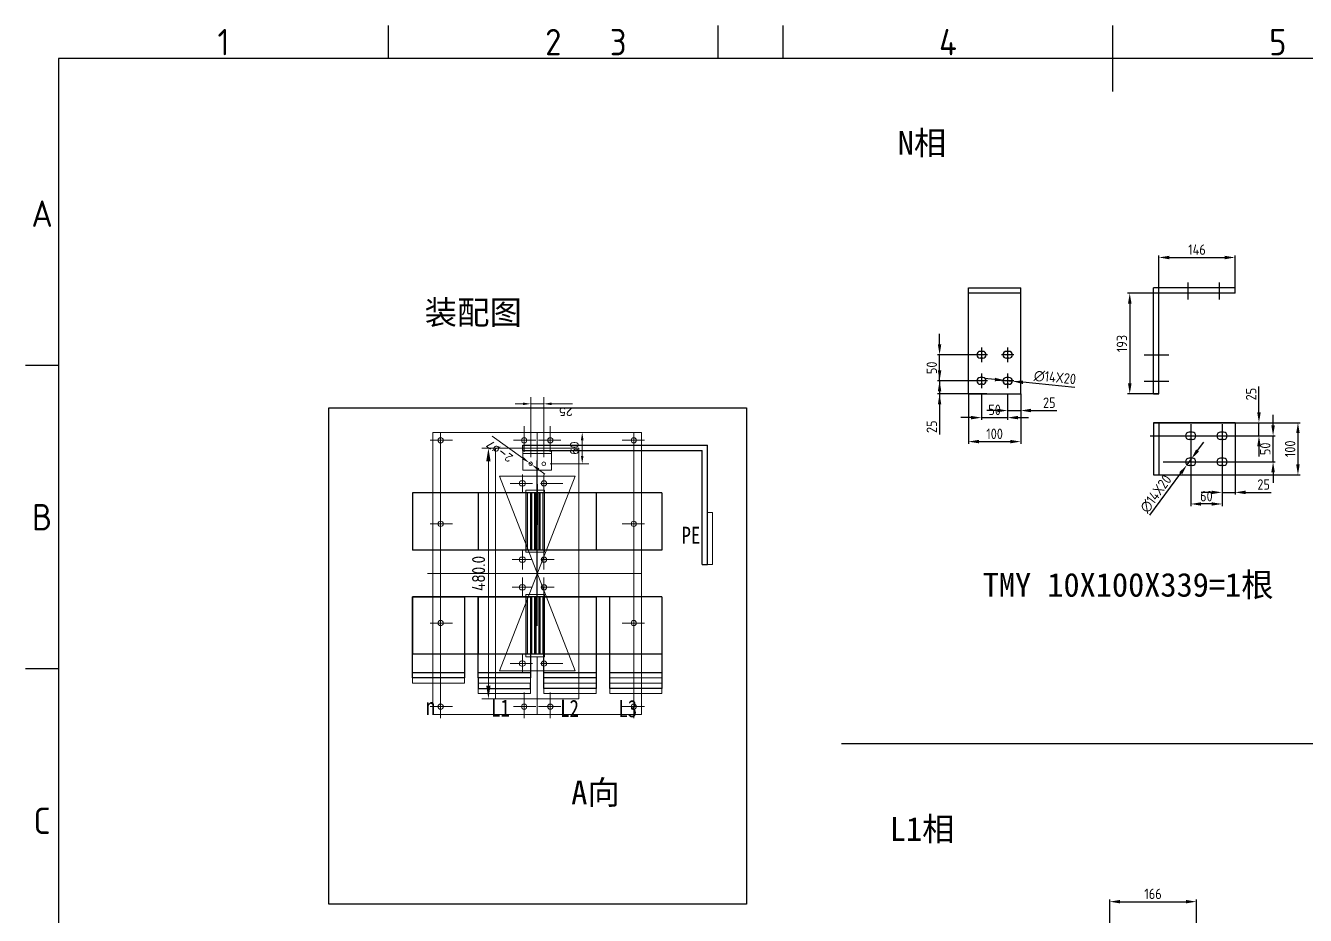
# Model space of a CAD drawing. Extents: x 619634 to 631942, y -3666 to 10046.
# Drawn here: x 619958 to 622410, y 2897 to 4601 of the extents above; entities that cross this region are included whole.
import ezdxf
from ezdxf.enums import TextEntityAlignment as Align

# ---------------------------------------------------------------- set-up
doc = ezdxf.new("R2010")
doc.units = 0
doc.header["$LTSCALE"] = 1000
doc.header["$MEASUREMENT"] = 0
doc.header["$PDMODE"] = 35
doc.linetypes.add('ACAD_ISO02W100', pattern=[15, 12, -3])
doc.linetypes.add('CENTER', pattern=[2, 1.25, -0.25, 0.25, -0.25])
doc.layers.get('0').update_dxf_attribs({"linetype": 'CONTINUOUS'})
doc.layers.get('Defpoints').update_dxf_attribs({"linetype": 'CONTINUOUS'})
for name, color, linetype in [('1', 7, 'CONTINUOUS'), ('1-文字1', 7, 'CONTINUOUS'), ('FRAME050', 6, 'CONTINUOUS'), ('FRAME070', 5, 'CONTINUOUS'), ('FRAME200', 8, 'CONTINUOUS'), ('标注', 3, 'CONTINUOUS'), ('电气', 4, 'CONTINUOUS')]:
    doc.layers.add(name, color=color, linetype=linetype)
doc.layers.add('4', color=9, linetype='CONTINUOUS', lineweight=0)
doc.styles.add('_TCH_WINDOW', font='宋体.shx', dxfattribs={"width": 0.8, "height": 3.5, "bigfont": 'hztxt01.shx'})
doc.styles.add('ISOCP', font='isocp.shx')
doc.styles.add('ROMANS', font='ROMANS')
doc.styles.get("Standard").update_dxf_attribs({"font": 'GBENOR', "bigfont": 'GBCBIG'})
doc.styles.add('STYLE2', font='', dxfattribs={"height": 7})
doc.styles.get('STYLE2').set_extended_font_data('SimSun')
doc.dimstyles.new('ISO-25', dxfattribs={"dimtxt": 2.5, "dimasz": 2.5, "dimexe": 1.25, "dimexo": 0.625, "dimtad": 1, "dimtxsty": 'Standard', "dimcen": 2.5, "dimadec": 0, "dimazin": 0, "dimtfac": 1, "dimtmove": 0, "dimatfit": 3, "dimfxl": 1, "dimarcsym": 0})
doc.dimstyles.get("Standard").update_dxf_attribs({"dimscale": 100, "dimtxt": 3.5, "dimasz": 3.5, "dimexe": 0, "dimexo": 0, "dimgap": 0.2, "dimtad": 1, "dimdec": 0, "dimzin": 0, "dimdsep": 46, "dimtxsty": 'Standard', "dimcen": 0.09, "dimclrd": 3, "dimclre": 3, "dimclrt": 3, "dimadec": 0, "dimazin": 0, "dimtfac": 1, "dimtdec": 0, "dimtmove": 2, "dimatfit": 3, "dimfxl": 1, "dimtolj": 1, "dimtzin": 0, "dimarcsym": 0})
doc.dimstyles.new('STANDARD$0', dxfattribs={"dimtxt": 5, "dimasz": 5, "dimexe": 2.5, "dimexo": 0, "dimgap": 1.25, "dimtad": 1, "dimdec": 0, "dimzin": 0, "dimdsep": 46, "dimtxsty": 'Standard', "dimcen": 0, "dimadec": 0, "dimazin": 0, "dimtfac": 0.514286, "dimtdec": 0, "dimtix": 1, "dimtmove": 0, "dimatfit": 3, "dimfxl": 1, "dimtolj": 1, "dimtzin": 0, "dimarcsym": 0})

# ---------------------------------------------------------------- blocks, each defined once
blk = doc.blocks.new('SD1')
at = {"color": 0}
for p, q in [((863944.9, -140344.5), (863834.9, -140344.5)), ((863834.9, -140822.5), (863834.9, -140344.5)), ((863944.9, -140822.5), (863944.9, -140344.5)), ((864143.9, -140344.5), (864033.9, -140344.5)), ((864033.9, -140822.5), (864033.9, -140344.5)), ((864143.9, -140822.5), (864143.9, -140344.5)), ((863944.9, -140470.5), (863834.9, -140470.5)), ((864143.9, -140470.5), (864033.9, -140470.5)), ((863944.9, -140564.5), (863834.9, -140564.5)), ((863944.9, -140570.5), (863834.9, -140570.5)), ((863944.9, -140572.5), (863834.9, -140572.5)), ((863944.9, -140578.5), (863834.9, -140578.5)), ((864143.9, -140564.5), (864033.9, -140564.5)), ((864143.9, -140570.5), (864033.9, -140570.5)), ((864143.9, -140572.5), (864033.9, -140572.5)), ((864143.9, -140578.5), (864033.9, -140578.5)), ((863944.9, -140580.5), (863834.9, -140580.5)), ((863944.9, -140586.5), (863834.9, -140586.5)), ((863944.9, -140588.5), (863834.9, -140588.5)), ((863944.9, -140594.5), (863834.9, -140594.5)), ((864143.9, -140580.5), (864033.9, -140580.5)), ((864143.9, -140586.5), (864033.9, -140586.5)), ((864143.9, -140588.5), (864033.9, -140588.5)), ((864143.9, -140594.5), (864033.9, -140594.5)), ((863944.9, -140696.5), (863834.9, -140696.5)), ((864143.9, -140696.5), (864033.9, -140696.5)), ((863944.9, -140822.5), (863834.9, -140822.5)), ((864143.9, -140822.5), (864033.9, -140822.5))]:
    blk.add_line(p, q, dxfattribs=at)
at = {"color": 31}
for p, q in [((863944.9, -140568.5), (863944.9, -140470.5)), ((864143.9, -140568.5), (864143.9, -140470.5)), ((863944.9, -140696.5), (863944.9, -140598.5)), ((864143.9, -140696.5), (864143.9, -140598.5)), ((863944.9, -140822.5), (863944.9, -140728.5)), ((864143.9, -140822.5), (864143.9, -140728.5))]:
    blk.add_line(p, q, dxfattribs=at)
at = {"layer": '4', "color": 4}
for p, q in [((863989.4, -140611.4), (863989.4, -140555.5)), ((864033.9, -140583.5), (863944.9, -140583.5))]:
    blk.add_line(p, q, dxfattribs=at)
blk = doc.blocks.new('*D1295')
at = {"color": 0, "lineweight": -2}
for p, q in [((122589.1, -53660.5), (122589.1, -53645.5)), ((122486.8, -53675.5), (122601.6, -53675.5)), ((122589.1, -53675.5), (122589.1, -53700.5)), ((122486.8, -53700.5), (122601.6, -53700.5)), ((122589.1, -53715.5), (122589.1, -53755.7))]:
    blk.add_line(p, q, dxfattribs=at)
at = {"color": 0}
for points in [[(122586.6, -53660.5), (122591.6, -53660.5), (122589.1, -53675.5)], [(122586.6, -53715.5), (122591.6, -53715.5), (122589.1, -53700.5)]]:
    blk.add_solid(points, dxfattribs=at)
at = {"layer": 'Defpoints', "color": 0}
for p in [(122474.3, -53675.5), (122474.3, -53700.5), (122589.1, -53700.5)]:
    blk.add_point(p, dxfattribs=at)
at = {"color": 0, "insert": (122574.1, -53743.1), "char_height": 15, "attachment_point": 5, "rotation": 90, "style": 'ROMANS'}
blk.add_mtext('\\A1;25', dxfattribs=at)
blk = doc.blocks.new('*D1296')
at = {"color": 0, "lineweight": -2}
for p, q in [((122474.3, -53713), (122474.3, -53786.7)), ((122534.3, -53713), (122534.3, -53786.7)), ((122489.3, -53774.2), (122519.3, -53774.2))]:
    blk.add_line(p, q, dxfattribs=at)
at = {"color": 0}
for points in [[(122489.3, -53771.7), (122489.3, -53776.7), (122474.3, -53774.2)], [(122519.3, -53771.7), (122519.3, -53776.7), (122534.3, -53774.2)]]:
    blk.add_solid(points, dxfattribs=at)
at = {"layer": 'Defpoints', "color": 0}
for p in [(122474.3, -53700.5), (122534.3, -53700.5), (122534.3, -53774.2)]:
    blk.add_point(p, dxfattribs=at)
at = {"color": 0, "insert": (122504.3, -53759.2), "char_height": 15, "attachment_point": 5, "style": 'ROMANS'}
blk.add_mtext('\\A1;60', dxfattribs=at)
blk = doc.blocks.new('*D1297')
at = {"color": 0, "lineweight": -2}
for p, q in [((122527.4, -53601.8), (122485.1, -53660.5)), ((122463.5, -53690.5), (122454.7, -53702.7)), ((122472.2, -53678.3), (122476.3, -53672.6))]:
    blk.add_line(p, q, dxfattribs=at)
at = {"color": 0}
for points in [[(122483.1, -53659), (122487.1, -53661.9), (122476.3, -53672.6)], [(122461.4, -53689), (122465.5, -53692), (122472.2, -53678.3)]]:
    blk.add_solid(points, dxfattribs=at)
at = {"layer": 'Defpoints', "color": 0}
for p in [(122472.2, -53678.3), (122476.3, -53672.6)]:
    blk.add_point(p, dxfattribs=at)
at = {"color": 0, "insert": (122498.5, -53616.3), "char_height": 15, "attachment_point": 5, "rotation": 54.1843, "style": 'ROMANS'}
blk.add_mtext('\\A1;2-∅7', dxfattribs=at)
blk = doc.blocks.new('*D1298')
at = {"color": 0, "lineweight": -2}
for p, q in [((122024.3, -53608), (122024.3, -53582)), ((122504.3, -53608), (122504.3, -53582)), ((122479.3, -53594.5), (122049.3, -53594.5))]:
    blk.add_line(p, q, dxfattribs=at)
at = {"color": 0}
for points in [[(122049.3, -53590.3), (122049.3, -53598.6), (122024.3, -53594.5)], [(122479.3, -53590.3), (122479.3, -53598.6), (122504.3, -53594.5)]]:
    blk.add_solid(points, dxfattribs=at)
at = {"layer": 'Defpoints', "color": 0}
for p in [(122024.3, -53594.5), (122024.3, -53608), (122504.3, -53608)]:
    blk.add_point(p, dxfattribs=at)
at = {"color": 0, "insert": (122264.3, -53575.7), "char_height": 25, "attachment_point": 5}
blk.add_mtext('\\A1;480.0', dxfattribs=at)
blk = doc.blocks.new('*D1497')
at = {"layer": 'Defpoints', "color": 0}
for p in [(621709.3, 3920.9), (621789.7, 3920.9), (621799.8, 3895.9)]:
    blk.add_point(p, dxfattribs=at)
at = {"layer": '标注', "color": 0, "lineweight": -2}
for p, q in [((621709.3, 3940.9), (621709.3, 3960.9)), ((621789.7, 3920.9), (621705.3, 3920.9)), ((621709.3, 3920.9), (621709.3, 3895.9)), ((621799.8, 3895.9), (621705.3, 3895.9)), ((621709.3, 3875.9), (621709.3, 3818.3))]:
    blk.add_line(p, q, dxfattribs=at)
at = {"layer": '标注', "color": 0}
for points in [[(621706, 3940.9), (621712.6, 3940.9), (621709.3, 3920.9)], [(621706, 3875.9), (621712.6, 3875.9), (621709.3, 3895.9)]]:
    blk.add_solid(points, dxfattribs=at)
at = {"layer": '标注', "color": 0, "insert": (621694.3, 3833.1), "char_height": 20, "attachment_point": 5, "rotation": 90}
blk.add_mtext('25', dxfattribs=at)
blk = doc.blocks.new('*D1440')
at = {"layer": 'Defpoints', "color": 0}
for p in [(621709.3, 3970.9), (621783.2, 3970.9), (621783.2, 3920.9)]:
    blk.add_point(p, dxfattribs=at)
at = {"layer": '标注', "color": 0, "lineweight": -2}
for p, q in [((621709.3, 3990.9), (621709.3, 4010.9)), ((621783.2, 3970.9), (621705.3, 3970.9)), ((621709.3, 3920.9), (621709.3, 3970.9)), ((621783.2, 3920.9), (621705.3, 3920.9)), ((621709.3, 3900.9), (621709.3, 3880.9))]:
    blk.add_line(p, q, dxfattribs=at)
at = {"layer": '标注', "color": 0}
for points in [[(621706, 3990.9), (621712.6, 3990.9), (621709.3, 3970.9)], [(621706, 3900.9), (621712.6, 3900.9), (621709.3, 3920.9)]]:
    blk.add_solid(points, dxfattribs=at)
at = {"layer": '标注', "color": 0, "insert": (621694.3, 3945.9), "char_height": 20, "attachment_point": 5, "rotation": 90}
blk.add_mtext('50', dxfattribs=at)
blk = doc.blocks.new('*D1498')
at = {"layer": 'Defpoints', "color": 0}
for p in [(622139.9, 4088.9), (622073.6, 3895.9), (622129.4, 3895.9)]:
    blk.add_point(p, dxfattribs=at)
at = {"layer": '标注', "color": 0, "lineweight": -2}
for p, q in [((622139.9, 4088.9), (622069.6, 4088.9)), ((622073.6, 4068.9), (622073.6, 3915.9)), ((622129.4, 3895.9), (622069.6, 3895.9))]:
    blk.add_line(p, q, dxfattribs=at)
at = {"layer": '标注', "color": 0}
for points in [[(622070.3, 4068.9), (622077, 4068.9), (622073.6, 4088.9)], [(622070.3, 3915.9), (622077, 3915.9), (622073.6, 3895.9)]]:
    blk.add_solid(points, dxfattribs=at)
at = {"layer": '标注', "color": 0, "insert": (622058.6, 3992.4), "char_height": 20, "attachment_point": 5, "rotation": 90}
blk.add_mtext('193', dxfattribs=at)
blk = doc.blocks.new('*D1499')
at = {"layer": 'Defpoints', "color": 0}
for p in [(622275.4, 4157.2), (622129.4, 4088.9), (622275.4, 4088.9)]:
    blk.add_point(p, dxfattribs=at)
at = {"layer": '标注', "color": 0, "lineweight": -2}
for p, q in [((622129.4, 4088.9), (622129.4, 4161.2)), ((622149.4, 4157.2), (622255.4, 4157.2)), ((622275.4, 4088.9), (622275.4, 4161.2))]:
    blk.add_line(p, q, dxfattribs=at)
at = {"layer": '标注', "color": 0}
for points in [[(622149.4, 4160.5), (622149.4, 4153.8), (622129.4, 4157.2)], [(622255.4, 4160.5), (622255.4, 4153.8), (622275.4, 4157.2)]]:
    blk.add_solid(points, dxfattribs=at)
at = {"layer": '标注', "color": 0, "insert": (622202.4, 4172.2), "char_height": 20, "attachment_point": 5}
blk.add_mtext('146', dxfattribs=at)
blk = doc.blocks.new('*D1500')
at = {"layer": 'Defpoints', "color": 0}
for p in [(622250.4, 3740.8), (622275.4, 3740.8), (622250.4, 3707.4)]:
    blk.add_point(p, dxfattribs=at)
at = {"layer": '标注', "color": 0, "lineweight": -2}
for p, q in [((622250.4, 3740.8), (622250.4, 3703.4)), ((622275.4, 3740.8), (622275.4, 3703.4)), ((622230.4, 3707.4), (622210.4, 3707.4)), ((622250.4, 3707.4), (622275.4, 3707.4)), ((622295.4, 3707.4), (622344.8, 3707.4))]:
    blk.add_line(p, q, dxfattribs=at)
at = {"layer": '标注', "color": 0}
for points in [[(622230.4, 3710.7), (622230.4, 3704), (622250.4, 3707.4)], [(622295.4, 3710.7), (622295.4, 3704), (622275.4, 3707.4)]]:
    blk.add_solid(points, dxfattribs=at)
at = {"layer": '标注', "color": 0, "insert": (622330.1, 3722.4), "char_height": 20, "attachment_point": 5}
blk.add_mtext('25', dxfattribs=at)
blk = doc.blocks.new('*D1501')
at = {"layer": 'Defpoints', "color": 0}
for p in [(622190.4, 3747.4), (622250.4, 3747.4), (622190.4, 3685.2)]:
    blk.add_point(p, dxfattribs=at)
at = {"layer": '标注', "color": 0, "lineweight": -2}
for p, q in [((622190.4, 3747.4), (622190.4, 3681.2)), ((622250.4, 3747.4), (622250.4, 3681.2)), ((622230.4, 3685.2), (622210.4, 3685.2))]:
    blk.add_line(p, q, dxfattribs=at)
at = {"layer": '标注', "color": 0}
for points in [[(622210.4, 3688.5), (622210.4, 3681.9), (622190.4, 3685.2)], [(622230.4, 3688.5), (622230.4, 3681.9), (622250.4, 3685.2)]]:
    blk.add_solid(points, dxfattribs=at)
at = {"layer": '标注', "color": 0, "insert": (622220.4, 3700.2), "char_height": 20, "attachment_point": 5}
blk.add_mtext('60', dxfattribs=at)
blk = doc.blocks.new('*D1441')
at = {"layer": 'Defpoints', "color": 0}
for p in [(622183.2, 3760.2), (622191.5, 3771.4)]:
    blk.add_point(p, dxfattribs=at)
at = {"layer": '标注', "color": 0, "lineweight": -2}
for p, q in [((622203.4, 3787.5), (622215.3, 3803.6)), ((622191.5, 3771.4), (622183.2, 3760.2)), ((622112.1, 3663.5), (622171.4, 3744.1))]:
    blk.add_line(p, q, dxfattribs=at)
at = {"layer": '标注', "color": 0}
for points in [[(622200.7, 3789.5), (622206.1, 3785.6), (622191.5, 3771.4)], [(622168.7, 3746), (622174.1, 3742.1), (622183.2, 3760.2)]]:
    blk.add_solid(points, dxfattribs=at)
at = {"layer": '标注', "color": 0, "insert": (622123.7, 3704.6), "char_height": 20, "attachment_point": 5, "rotation": 53.6327}
blk.add_mtext('∅14X20', dxfattribs=at)
blk = doc.blocks.new('*D1442')
at = {"layer": 'Defpoints', "color": 0}
for p in [(621835.3, 3921.6), (621849.2, 3920.2)]:
    blk.add_point(p, dxfattribs=at)
at = {"layer": '标注', "color": 0, "lineweight": -2}
for p, q in [((621815.4, 3923.5), (621795.5, 3925.5)), ((621835.3, 3921.6), (621849.2, 3920.2)), ((621968.6, 3908.5), (621869.1, 3918.3))]:
    blk.add_line(p, q, dxfattribs=at)
at = {"layer": '标注', "color": 0}
for points in [[(621815.7, 3926.8), (621815, 3920.2), (621835.3, 3921.6)], [(621869.4, 3921.6), (621868.8, 3914.9), (621849.2, 3920.2)]]:
    blk.add_solid(points, dxfattribs=at)
at = {"layer": '标注', "color": 0, "insert": (621930.3, 3927.3), "char_height": 20, "attachment_point": 5, "rotation": 354.4153}
blk.add_mtext('∅14X20', dxfattribs=at)
blk = doc.blocks.new('*D1443')
at = {"layer": 'Defpoints', "color": 0}
for p in [(622112.4, 3815.8), (622348.2, 3815.8), (622275.4, 3765.8)]:
    blk.add_point(p, dxfattribs=at)
at = {"layer": '标注', "color": 0, "lineweight": -2}
for p, q in [((622348.2, 3835.8), (622348.2, 3855.8)), ((622112.4, 3815.8), (622352.2, 3815.8)), ((622348.2, 3765.8), (622348.2, 3815.8)), ((622275.4, 3765.8), (622352.2, 3765.8)), ((622348.2, 3745.8), (622348.2, 3725.8))]:
    blk.add_line(p, q, dxfattribs=at)
at = {"layer": '标注', "color": 0}
for points in [[(622344.8, 3835.8), (622351.5, 3835.8), (622348.2, 3815.8)], [(622344.8, 3745.8), (622351.5, 3745.8), (622348.2, 3765.8)]]:
    blk.add_solid(points, dxfattribs=at)
at = {"layer": '标注', "color": 0, "insert": (622333.2, 3790.8), "char_height": 20, "attachment_point": 5, "rotation": 90}
blk.add_mtext('50', dxfattribs=at)
blk = doc.blocks.new('*D1502')
at = {"layer": 'Defpoints', "color": 0}
for p in [(622268.6, 3840.8), (622321.1, 3840.8), (622268.6, 3815.8)]:
    blk.add_point(p, dxfattribs=at)
at = {"layer": '标注', "color": 0, "lineweight": -2}
for p, q in [((622321.1, 3860.8), (622321.1, 3910.2)), ((622268.6, 3840.8), (622325.1, 3840.8)), ((622321.1, 3815.8), (622321.1, 3840.8)), ((622268.6, 3815.8), (622325.1, 3815.8)), ((622321.1, 3795.8), (622321.1, 3775.8))]:
    blk.add_line(p, q, dxfattribs=at)
at = {"layer": '标注', "color": 0}
for points in [[(622317.8, 3860.8), (622324.5, 3860.8), (622321.1, 3840.8)], [(622317.8, 3795.8), (622324.5, 3795.8), (622321.1, 3815.8)]]:
    blk.add_solid(points, dxfattribs=at)
at = {"layer": '标注', "color": 0, "insert": (622306.1, 3895.5), "char_height": 20, "attachment_point": 5, "rotation": 90}
blk.add_mtext('25', dxfattribs=at)
blk = doc.blocks.new('*D1503')
at = {"layer": 'Defpoints', "color": 0}
for p in [(622275.4, 3840.8), (622275.4, 3740.8), (622395.8, 3740.8)]:
    blk.add_point(p, dxfattribs=at)
at = {"layer": '标注', "color": 0, "lineweight": -2}
for p, q in [((622275.4, 3840.8), (622399.8, 3840.8)), ((622395.8, 3820.8), (622395.8, 3760.8)), ((622275.4, 3740.8), (622399.8, 3740.8))]:
    blk.add_line(p, q, dxfattribs=at)
at = {"layer": '标注', "color": 0}
for points in [[(622392.5, 3820.8), (622399.1, 3820.8), (622395.8, 3840.8)], [(622392.5, 3760.8), (622399.1, 3760.8), (622395.8, 3740.8)]]:
    blk.add_solid(points, dxfattribs=at)
at = {"layer": '标注', "color": 0, "insert": (622380.8, 3790.8), "char_height": 20, "attachment_point": 5, "rotation": 90}
blk.add_mtext('100', dxfattribs=at)
blk = doc.blocks.new('*D1444')
at = {"layer": 'Defpoints', "color": 0}
for p in [(621764.7, 3895.9), (621864.7, 3895.9), (621864.7, 3804.6)]:
    blk.add_point(p, dxfattribs=at)
at = {"layer": '标注', "color": 0, "lineweight": -2}
for p, q in [((621764.7, 3895.9), (621764.7, 3800.6)), ((621864.7, 3895.9), (621864.7, 3800.6)), ((621784.7, 3804.6), (621844.7, 3804.6))]:
    blk.add_line(p, q, dxfattribs=at)
at = {"layer": '标注', "color": 0}
for points in [[(621784.7, 3808), (621784.7, 3801.3), (621764.7, 3804.6)], [(621844.7, 3808), (621844.7, 3801.3), (621864.7, 3804.6)]]:
    blk.add_solid(points, dxfattribs=at)
at = {"layer": '标注', "color": 0, "insert": (621814.7, 3819.6), "char_height": 20, "attachment_point": 5}
blk.add_mtext('100', dxfattribs=at)
blk = doc.blocks.new('*D1445')
at = {"layer": 'Defpoints', "color": 0}
for p in [(621789.7, 3895.9), (621839.7, 3895.9), (621839.7, 3850.5)]:
    blk.add_point(p, dxfattribs=at)
at = {"layer": '标注', "color": 0, "lineweight": -2}
for p, q in [((621789.7, 3895.9), (621789.7, 3846.5)), ((621839.7, 3895.9), (621839.7, 3846.5)), ((621769.7, 3850.5), (621749.7, 3850.5)), ((621789.7, 3850.5), (621839.7, 3850.5)), ((621859.7, 3850.5), (621879.7, 3850.5))]:
    blk.add_line(p, q, dxfattribs=at)
at = {"layer": '标注', "color": 0}
for points in [[(621769.7, 3853.9), (621769.7, 3847.2), (621789.7, 3850.5)], [(621859.7, 3853.9), (621859.7, 3847.2), (621839.7, 3850.5)]]:
    blk.add_solid(points, dxfattribs=at)
at = {"layer": '标注', "color": 0, "insert": (621814.7, 3865.5), "char_height": 20, "attachment_point": 5}
blk.add_mtext('50', dxfattribs=at)
blk = doc.blocks.new('*D1446')
at = {"layer": 'Defpoints', "color": 0}
for p in [(621839.7, 3895.9), (621864.7, 3895.9), (621864.7, 3864.1)]:
    blk.add_point(p, dxfattribs=at)
at = {"layer": '标注', "color": 0, "lineweight": -2}
for p, q in [((621839.7, 3895.9), (621839.7, 3860.1)), ((621864.7, 3895.9), (621864.7, 3860.1)), ((621819.7, 3864.1), (621799.7, 3864.1)), ((621839.7, 3864.1), (621864.7, 3864.1)), ((621884.7, 3864.1), (621934.2, 3864.1))]:
    blk.add_line(p, q, dxfattribs=at)
at = {"layer": '标注', "color": 0}
for points in [[(621819.7, 3867.5), (621819.7, 3860.8), (621839.7, 3864.1)], [(621884.7, 3867.5), (621884.7, 3860.8), (621864.7, 3864.1)]]:
    blk.add_solid(points, dxfattribs=at)
at = {"layer": '标注', "color": 0, "insert": (621919.5, 3879.1), "char_height": 20, "attachment_point": 5}
blk.add_mtext('25', dxfattribs=at)
blk = doc.blocks.new('*D1506')
at = {"layer": 'Defpoints', "color": 0}
for p in [(622201.2, 2923.6), (622035.2, 2855.4), (622201.2, 2855.4)]:
    blk.add_point(p, dxfattribs=at)
at = {"layer": '标注', "color": 0, "lineweight": -2}
for p, q in [((622035.2, 2855.4), (622035.2, 2927.6)), ((622055.2, 2923.6), (622181.2, 2923.6)), ((622201.2, 2855.4), (622201.2, 2927.6))]:
    blk.add_line(p, q, dxfattribs=at)
at = {"layer": '标注', "color": 0}
for points in [[(622055.2, 2927), (622055.2, 2920.3), (622035.2, 2923.6)], [(622181.2, 2927), (622181.2, 2920.3), (622201.2, 2923.6)]]:
    blk.add_solid(points, dxfattribs=at)
at = {"layer": '标注', "color": 0, "insert": (622118.2, 2938.6), "char_height": 20, "attachment_point": 5}
blk.add_mtext('166', dxfattribs=at)
blk = doc.blocks.new('A$C43923431')
for p, q in [((-270, 200), (270, 200)), ((-270, 200), (-270, -200)), ((270, 200), (270, -200)), ((-177.5, 29.5), (-177.5, 27.5)), ((-167.5, 29.5), (-167.5, 27.5)), ((-31.5, 29.5), (-31.5, 27.5)), ((-21.5, 29.5), (-21.5, 27.5)), ((21.5, 29.5), (21.5, 27.5)), ((31.5, 29.5), (31.5, 27.5)), ((167.5, 29.5), (167.5, 27.5)), ((177.5, 29.5), (177.5, 27.5)), ((-270, 0), (-159.5, 0)), ((-159.5, 21.5), (-40.5, 21.5)), ((-159.5, 21.5), (-159.5, -14)), ((-40.5, 21.5), (-40.5, -14)), ((-40.5, 0), (40.5, 0)), ((40.5, 21.5), (159.5, 21.5)), ((40.5, 21.5), (40.5, -14)), ((159.5, 21.5), (159.5, -14)), ((159.5, 0), (270, 0)), ((-159.5, -14), (-40.5, -14)), ((40.5, -14), (159.5, -14)), ((270, -200), (-270, -200))]:
    blk.add_line(p, q)
at = {"color": 1, "linetype": 'CENTER'}
for p, q in [((-255, 205.374), (-255, 162.531)), ((-95, 205.374), (-95, 162.531)), ((0, 210.147), (0, -200)), ((95, 205.374), (95, 162.531)), ((255, 205.374), (255, 162.531)), ((-276.883, 185), (270, 185)), ((-172.5, 51.922), (-172.5, 9.078)), ((172.5, 51.922), (172.5, 9.078)), ((-276.883, 25), (-227.802, 25)), ((-255, 45.374), (-255, 2.531)), ((-189.383, 28.5), (-153.691, 28.5)), ((-43.383, 28.5), (-7.691, 28.5)), ((-26.5, 10.029), (-26.5, 48.137)), ((43.383, 28.5), (7.691, 28.5)), ((26.5, 10.029), (26.5, 48.137)), ((189.383, 28.5), (153.691, 28.5)), ((232.617, 25), (282.198, 25)), ((255, 45.374), (255, 2.531)), ((-255, -45.374), (-255, -2.531)), ((-189.383, -13), (-153.691, -13)), ((-172.5, -48.922), (-172.5, -6.078)), ((-43.383, -13), (-7.691, -13)), ((-26.5, -7.029), (-26.5, -32.637)), ((43.383, -13), (7.691, -13)), ((26.5, -7.029), (26.5, -32.637)), ((189.383, -13), (153.691, -13)), ((172.5, -48.922), (172.5, -6.078)), ((255, -45.374), (255, -2.531)), ((-276.883, -25), (-227.802, -25)), ((232.617, -25), (282.198, -25)), ((-255, -205.374), (-255, -162.531)), ((-95, -205.374), (-95, -162.531)), ((95, -205.374), (95, -162.531)), ((255, -205.374), (255, -162.531)), ((-276.883, -185), (270, -185))]:
    blk.add_line(p, q, dxfattribs=at)
at = {"color": 200}
for p, q in [((197.5, -27.5), (197.5, 27.5)), ((235.5, 27.5), (197.5, 27.5)), ((235.5, -27.5), (235.5, 27.5)), ((235.5, -27.5), (197.5, -27.5))]:
    blk.add_line(p, q, dxfattribs=at)
at = {"color": 200, "linetype": 'ACAD_ISO02W100'}
blk.add_line((229.5, -27.5), (229.5, 27.5), dxfattribs=at)
at = {"color": 1}
blk.add_lwpolyline([(-240, 80), (240, 80), (240, -80), (-240, -80)], close=True, dxfattribs=at)
for centre, radius in [((-255, 185), 5), ((-95, 185), 5), ((95, 185), 5), ((255, 185), 5), ((-255, 25), 5), ((255, 25), 5), ((210, 12.5), 3.5), ((-255, -25), 5), ((-172.5, -13), 5), ((-26.5, -13), 5), ((26.5, -13), 5), ((172.5, -13), 5), ((210, -12.5), 3.5), ((255, -25), 5), ((-255, -185), 5), ((-95, -185), 5), ((95, -185), 5), ((255, -185), 5)]:
    blk.add_circle(centre, radius)
for centre, start, end in [((-172.5, 29.5), 0, 180), ((-172.5, 27.5), 180, 0), ((-26.5, 29.5), 0, 180), ((-26.5, 27.5), 180, 0), ((26.5, 29.5), 0, 180), ((26.5, 27.5), 180, 0), ((172.5, 29.5), 0, 180), ((172.5, 27.5), 180, 0)]:
    blk.add_arc(centre, 5, start, end)
dim = blk.add_linear_dim(base=(-240, 93.518), p1=(240, 80), p2=(-240, 80), dimstyle='STANDARD$0', override={"dimscale": 5, "dimdec": 1, "dimtdec": 1}, dxfattribs=at)
dim.commit()
dim.dimension.update_dxf_attribs({"geometry": '*D1298', "text_midpoint": (0, 112.268), "insert": (-122264.285, 53687.986)})
dim = blk.add_diameter_dim_2p(p1=(207.952, 9.662), p2=(212.048, 15.338), text='2-<>', dimstyle='Standard', override={"dimscale": 5, "dimclrd": 0, "dimclre": 0, "dimclrt": 0, "dimtmove": 0})
dim.commit()
dim.dimension.update_dxf_attribs({"geometry": '*D1297', "text_midpoint": (234.214, 71.687), "insert": (-122264.285, 53687.986)})
dim = blk.add_linear_dim(base=(324.772, -12.5), p1=(210, 12.5), p2=(210, -12.5), angle=90, dimstyle='STANDARD$0', override={"dimscale": 5, "dimtxt": 3, "dimasz": 3, "dimexo": 2.5, "dimgap": 0.09, "dimtad": 0, "dimdec": 2, "dimzin": 9, "dimtxsty": 'ROMANS', "dimcen": -1.5, "dimdle": 1.25, "dimazin": 2, "dimtfac": 1, "dimtdec": 2, "dimtix": 0, "dimtvp": 1, "dimtzin": 9})
dim.commit()
dim.dimension.update_dxf_attribs({"geometry": '*D1295', "text_midpoint": (309.772, -55.093), "insert": (-122264.285, 53687.986)})
dim = blk.add_linear_dim(base=(270, -86.231), p1=(210, -12.5), p2=(270, -12.5), dimstyle='STANDARD$0', override={"dimscale": 5, "dimtxt": 3, "dimasz": 3, "dimexo": 2.5, "dimgap": 0.09, "dimtad": 0, "dimdec": 2, "dimzin": 9, "dimtxsty": 'ROMANS', "dimcen": -1.5, "dimdle": 1.25, "dimazin": 2, "dimtfac": 1, "dimtdec": 2, "dimtix": 0, "dimtvp": 1, "dimtzin": 9})
dim.commit()
dim.dimension.update_dxf_attribs({"geometry": '*D1296', "text_midpoint": (240, -71.231), "insert": (-122264.285, 53687.986)})

msp = doc.modelspace()

# ---------------------------------------------------------------- linework, layer by layer
at = {"color": 0}
for p, q in [((621864.73, 3895.888), (621864.73, 4098.888)), ((621864.73, 4088.888), (621764.73, 4088.888)), ((622275.382, 3840.794), (622119.382, 3840.794)), ((622119.382, 3840.794), (622275.382, 3840.794)), ((622119.382, 3840.794), (622119.382, 3740.794)), ((622129.382, 3840.794), (622129.382, 3740.794)), ((622275.382, 3840.794), (622275.382, 3740.794)), ((622193.382, 3822.794), (622187.382, 3822.794)), ((622193.382, 3808.794), (622187.382, 3808.794)), ((622253.382, 3822.794), (622247.382, 3822.794)), ((622253.382, 3808.794), (622247.382, 3808.794)), ((622193.382, 3772.794), (622187.382, 3772.794)), ((622193.382, 3758.794), (622187.382, 3758.794)), ((622253.382, 3772.794), (622247.382, 3772.794)), ((622253.382, 3758.794), (622247.382, 3758.794)), ((622119.382, 3740.794), (622275.382, 3740.794))]:
    msp.add_line(p, q, dxfattribs=at)
at = {"color": 0, "linetype": 'CENTER'}
for p, q in [((622185.382, 4076.76), (622185.382, 4109.22)), ((622245.382, 4076.76), (622245.382, 4109.22)), ((622190.382, 3838), (622190.382, 3736.102)), ((622250.382, 3838), (622250.382, 3736.102)), ((622137.777, 3815.794), (622284.301, 3815.794)), ((622137.601, 3765.794), (622281.197, 3765.794))]:
    msp.add_line(p, q, dxfattribs=at)
at = {"color": 7}
for p, q in [((621792.23, 3977.388), (621787.23, 3977.388)), ((621842.23, 3977.388), (621837.23, 3977.388)), ((621792.23, 3964.388), (621787.23, 3964.388)), ((621842.23, 3964.388), (621837.23, 3964.388)), ((621792.23, 3927.388), (621787.23, 3927.388)), ((621842.23, 3927.388), (621837.23, 3927.388)), ((621792.23, 3914.388), (621787.23, 3914.388)), ((621842.23, 3914.388), (621837.23, 3914.388))]:
    msp.add_line(p, q, dxfattribs=at)
at = {"color": 1}
for p, q in [((620938.504, 3451.928), (620938.504, 3768.732)), ((620938.504, 3723.406), (620938.504, 3645.336))]:
    msp.add_line(p, q, dxfattribs=at)
at = {"color": 7}
msp.add_lwpolyline([(620946.103, 2968.571, 0, 0, 0), (620946.103, 3097.711, 25.6, 0, 0), (620946.103, 3206.529, 0, 0, 0)], format="xyseb", dxfattribs=at)
for centre, start, end in [((621787.23, 3970.888), 90, 270), ((621792.23, 3970.888), 270, 90), ((621837.23, 3970.888), 90, 270), ((621842.23, 3970.888), 270, 90), ((621787.23, 3920.888), 90, 270), ((621792.23, 3920.888), 270, 90), ((621837.23, 3920.888), 90, 270), ((621842.23, 3920.888), 270, 90)]:
    msp.add_arc(centre, 6.5, start, end, dxfattribs=at)
at = {"color": 0}
for centre, start, end in [((622187.382, 3815.794), 90, 270), ((622193.382, 3815.794), 270, 90), ((622247.382, 3815.794), 90, 270), ((622253.382, 3815.794), 270, 90), ((622187.382, 3765.794), 90, 270), ((622193.382, 3765.794), 270, 90), ((622247.382, 3765.794), 90, 270), ((622253.382, 3765.794), 270, 90)]:
    msp.add_arc(centre, 7, start, end, dxfattribs=at)
at = {"layer": '1', "color": 3, "ltscale": 0.5}
msp.add_lwpolyline([(620539.501, 2919.019), (620539.501, 3869.019), (621339.501, 3869.019), (621339.501, 2919.019)], close=True, dxfattribs=at)
at = {"layer": 'FRAME050'}
for p, q in [((620653.4, 4538.05), (620653.4, 4601.23)), ((621285.2, 4538.05), (621285.2, 4601.23)), ((621409.522, 4538.05), (621409.522, 4601.23)), ((622041.322, 4474.87), (622041.322, 4601.23)), ((620021.6, 3950.476), (619958.42, 3950.476)), ((620021.6, 3369.22), (619958.42, 3369.22))]:
    msp.add_line(p, q, dxfattribs=at)
at = {"layer": 'FRAME070'}
for p, q in [((620021.6, 4538.05), (620021.6, 1037.878)), ((624852.377, 4538.05), (620021.6, 4538.05))]:
    msp.add_line(p, q, dxfattribs=at)
at = {"layer": 'FRAME200', "color": 171, "ltscale": 0.5}
for p, q in [((620911.004, 3787.643), (620911.004, 3797.643)), ((620911.004, 3797.643), (621264.501, 3797.643)), ((620911.004, 3787.643), (621254.501, 3787.643)), ((621254.501, 3786.643), (621254.501, 3787.643)), ((621254.501, 3569.019), (621254.501, 3786.643)), ((621264.501, 3796.643), (621264.501, 3797.643)), ((621264.501, 3569.019), (621264.501, 3796.643)), ((621254.501, 3569.019), (621264.501, 3569.019))]:
    msp.add_line(p, q, dxfattribs=at)
at = {"layer": 'FRAME200', "color": 4, "ltscale": 0.5}
for p, q in [((620699.508, 3352.143), (620699.508, 3507.643)), ((620699.508, 3507.643), (620799.508, 3507.643)), ((620799.508, 3507.643), (620799.508, 3352.143)), ((620825.508, 3352.143), (620825.508, 3507.643)), ((620825.508, 3507.643), (620925.508, 3507.643)), ((620925.508, 3507.643), (620925.508, 3352.143)), ((620951.501, 3332.019), (620951.501, 3507.643)), ((620951.501, 3507.643), (621051.501, 3507.643)), ((621051.501, 3507.643), (621051.501, 3332.019)), ((621077.501, 3332.019), (621077.501, 3507.643)), ((621177.501, 3507.643), (621177.501, 3332.019)), ((620799.508, 3362.143), (620699.508, 3362.143)), ((620925.508, 3362.143), (620825.508, 3362.143)), ((621051.501, 3362.143), (620951.501, 3362.143)), ((621177.501, 3362.143), (621077.501, 3362.143)), ((620799.508, 3352.143), (620699.508, 3352.143)), ((620825.508, 3352.143), (620825.508, 3332.143)), ((620925.508, 3352.143), (620825.508, 3352.143)), ((620925.508, 3332.143), (620925.508, 3342.143)), ((621051.501, 3352.143), (620951.501, 3352.143)), ((620825.508, 3332.143), (620925.508, 3332.143)), ((621051.501, 3332.019), (620951.501, 3332.019)), ((621177.501, 3332.019), (621077.501, 3332.019))]:
    msp.add_line(p, q, dxfattribs=at)
at = {"layer": '标注', "color": 0}
for p, q in [((621764.73, 3895.888), (621764.73, 4098.888)), ((621764.73, 4098.888), (621864.73, 4098.888)), ((622275.382, 4098.888), (622119.382, 4098.888)), ((622119.382, 3895.888), (622119.382, 4098.888)), ((622275.382, 4088.888), (622275.382, 4098.888)), ((622129.382, 3895.888), (622129.382, 4088.888)), ((622275.382, 4088.888), (622129.382, 4088.888)), ((621789.73, 3984.888), (621789.73, 3956.888)), ((621839.73, 3984.888), (621839.73, 3956.888)), ((621801.23, 3970.888), (621778.23, 3970.888)), ((621851.23, 3970.888), (621828.23, 3970.888)), ((622148.323, 3969.888), (622101.161, 3969.888)), ((621789.73, 3934.888), (621789.73, 3906.888)), ((621839.73, 3934.888), (621839.73, 3906.888)), ((621801.23, 3920.888), (621778.23, 3920.888)), ((621851.23, 3920.888), (621828.23, 3920.888)), ((622148.323, 3919.888), (622101.161, 3919.888)), ((621764.73, 3895.888), (621864.73, 3895.888)), ((622119.382, 3895.888), (622129.382, 3895.888)), ((622987.946, 3225.978), (621521.543, 3225.978))]:
    msp.add_line(p, q, dxfattribs=at)
at = {"layer": '电气', "color": 3, "lineweight": 0}
for p, q in [((620866.004, 3365.643), (621011.004, 3738.643)), ((620866.004, 3738.643), (621011.004, 3365.643)), ((621011.004, 3738.643), (620866.004, 3738.643)), ((620866.004, 3365.643), (621011.004, 3738.643)), ((620866.004, 3738.643), (621011.004, 3365.643)), ((621011.004, 3738.643), (620866.004, 3738.643)), ((621011.004, 3365.643), (620866.004, 3365.643)), ((620951.501, 3352.019), (621051.501, 3352.019)), ((620951.501, 3352.019), (620951.501, 3342.019)), ((620951.501, 3342.019), (621051.501, 3342.019)), ((621051.501, 3352.019), (621051.501, 3342.019)), ((620951.501, 3332.019), (621051.501, 3332.019)), ((620951.501, 3332.019), (620951.501, 3322.019)), ((620951.501, 3322.019), (621051.501, 3322.019)), ((621051.501, 3332.019), (621051.501, 3322.019))]:
    msp.add_line(p, q, dxfattribs=at)
at = {"layer": '电气', "color": 4, "lineweight": 0}
for p, q in [((621264.501, 3669.019), (621274.501, 3669.019)), ((621264.501, 3669.019), (621264.501, 3569.019)), ((621274.501, 3669.019), (621274.501, 3569.019)), ((621264.501, 3569.019), (621274.501, 3569.019))]:
    msp.add_line(p, q, dxfattribs=at)
at = {"layer": '电气', "color": 5, "lineweight": 0}
for p, q in [((620699.508, 3352.143), (620799.508, 3352.143)), ((620699.508, 3352.143), (620699.508, 3342.143)), ((620699.508, 3342.143), (620799.508, 3342.143)), ((620799.508, 3352.143), (620799.508, 3342.143))]:
    msp.add_line(p, q, dxfattribs=at)
at = {"layer": '电气', "color": 2, "lineweight": 0}
for p, q in [((620825.508, 3352.143), (620925.508, 3352.143)), ((620825.508, 3352.143), (620825.508, 3342.143)), ((620825.508, 3342.143), (620925.508, 3342.143)), ((620925.508, 3352.143), (620925.508, 3342.143)), ((620825.508, 3332.143), (620925.508, 3332.143)), ((620825.508, 3332.143), (620825.508, 3322.143)), ((620825.508, 3322.143), (620925.508, 3322.143)), ((620925.508, 3332.143), (620925.508, 3322.143))]:
    msp.add_line(p, q, dxfattribs=at)
at = {"layer": '电气', "color": 1, "lineweight": 0}
for p, q in [((621077.501, 3352.019), (621177.501, 3352.019)), ((621077.501, 3352.019), (621077.501, 3342.019)), ((621077.501, 3342.019), (621177.501, 3342.019)), ((621177.501, 3352.019), (621177.501, 3342.019)), ((621077.501, 3332.019), (621177.501, 3332.019)), ((621077.501, 3332.019), (621077.501, 3322.019)), ((621077.501, 3322.019), (621177.501, 3322.019)), ((621177.501, 3332.019), (621177.501, 3322.019))]:
    msp.add_line(p, q, dxfattribs=at)

# ---------------------------------------------------------------- block references
at = {"layer": '4', "color": 41, "rotation": 90}
msp.add_blockref('A$C43923431', (620938.504, 3552.143), dxfattribs=at)
at = {"layer": 'FRAME200', "color": 41, "rotation": 90}
msp.add_blockref('SD1', (480355.044, -860437.266), dxfattribs=at)
msp.add_blockref('SD1', (480355.044, -860437.266), dxfattribs=at)

# ---------------------------------------------------------------- texts
at = {"color": 7, "style": 'STYLE2'}
for s, p in [('装配图', (620722.961, 4029.28)), ('A向', (621003.697, 3110.147))]:
    msp.add_text(s, height=45.4896, dxfattribs=at).set_placement(p)
at = {"layer": '1-文字1', "color": 0, "style": 'STYLE2'}
for s, p in [('N相', (621629.083, 4353.988)), ('TMY 10X100X339=1根', (621791.938, 3507.691)), ('L1相', (621614.002, 3040.087))]:
    msp.add_text(s, height=45.4896, dxfattribs=at).set_placement(p)
at = {"layer": 'FRAME050', "style": 'ISOCP'}
for s, p in [('1', (620337.5, 4569.64)), ('2', (620969.3, 4569.64)), ('3', (621093.622, 4569.64)), ('4', (621725.422, 4569.64)), ('5', (622357.222, 4569.64)), ('A', (619990.01, 4241.104)), ('B', (619990.01, 3659.848)), ('C', (619990.01, 3078.592))]:
    msp.add_text(s, height=50.544, dxfattribs=at).set_placement(p, align=Align.MIDDLE)
at = {"layer": '电气', "color": 4, "lineweight": 0, "insert": (621215.166, 3641.671), "char_height": 32.73595, "width": 37735.12761, "attachment_point": 1, "style": '_TCH_WINDOW'}
msp.add_mtext('{\\fSimSun|b0|i0|c134|p2;PE}', dxfattribs=at)
at = {"layer": '电气', "color": 2, "lineweight": 0, "insert": (620850.266, 3310.861), "char_height": 32.73595, "width": 37735.12761, "attachment_point": 1, "style": '_TCH_WINDOW'}
msp.add_mtext('{\\fSimSun|b0|i0|c134|p2;L1}', dxfattribs=at)
at = {"layer": '电气', "color": 3, "lineweight": 0, "insert": (620982.665, 3310.217), "char_height": 32.73595, "width": 37735.12761, "attachment_point": 1, "style": '_TCH_WINDOW'}
msp.add_mtext('{\\fSimSun|b0|i0|c134|p2;L2}', dxfattribs=at)
at = {"layer": '电气', "color": 5, "lineweight": 0, "insert": (620725.157, 3313.986), "char_height": 32.73595, "width": 37735.12761, "attachment_point": 1, "style": '_TCH_WINDOW'}
msp.add_mtext('{\\fSimSun|b0|i0|c134|p2;n}', dxfattribs=at)
at = {"layer": '电气', "color": 1, "lineweight": 0, "insert": (621094.22, 3309.696), "char_height": 32.73595, "width": 37735.12761, "attachment_point": 1, "style": '_TCH_WINDOW'}
msp.add_mtext('{\\fSimSun|b0|i0|c134|p2;L3}', dxfattribs=at)

# ---------------------------------------------------------------- dimensions: what is measured, and where the dimension line sits
at = {"layer": '标注', "color": 0}
for base, p1, p2, picture, middle in [((622275.382, 4157.165), (622129.382, 4088.888), (622275.382, 4088.888), '*D1499', (622202.382, 4172.165)), ((621839.73, 3850.527), (621789.73, 3895.888), (621839.73, 3895.888), '*D1445', (621814.73, 3865.527)), ((621864.73, 3804.622), (621764.73, 3895.888), (621864.73, 3895.888), '*D1444', (621814.73, 3819.622)), ((622190.382, 3685.19), (622250.382, 3747.413), (622190.382, 3747.413), '*D1501', (622220.382, 3700.19)), ((622201.194, 2923.647), (622035.194, 2855.37), (622201.194, 2855.37), '*D1506', (622118.194, 2938.647))]:
    dim = msp.add_linear_dim(base=base, p1=p1, p2=p2, dimstyle='ISO-25', override={"dimscale": 8, "dimexe": 0.5, "dimexo": 0, "dimdec": 0, "dimtdec": 0}, dxfattribs=at)
    dim.commit()
    dim.dimension.update_dxf_attribs({"geometry": picture, "text_midpoint": middle})
for base, p1, p2, angle, picture, middle in [((622073.641, 3895.888), (622139.864, 4088.888), (622129.382, 3895.888), 270, '*D1498', (622058.641, 3992.388)), ((621709.307, 3970.888), (621783.23, 3920.888), (621783.23, 3970.888), 270, '*D1440', (621694.307, 3945.888)), ((622348.169, 3815.794), (622275.382, 3765.794), (622112.382, 3815.794), 90, '*D1443', (622333.169, 3790.794)), ((622395.785, 3740.794), (622275.382, 3840.794), (622275.382, 3740.794), 90, '*D1503', (622380.785, 3790.794))]:
    dim = msp.add_linear_dim(base=base, p1=p1, p2=p2, angle=angle, dimstyle='ISO-25', override={"dimscale": 8, "dimexe": 0.5, "dimexo": 0, "dimdec": 0, "dimtdec": 0}, dxfattribs=at)
    dim.commit()
    dim.dimension.update_dxf_attribs({"geometry": picture, "text_midpoint": middle})
for base, p1, p2, angle, picture, middle in [((621709.307, 3920.888), (621799.759, 3895.888), (621789.73, 3920.888), 270, '*D1497', (621709.307, 3833.053)), ((622321.118, 3840.794), (622268.617, 3815.794), (622268.617, 3840.794), 90, '*D1502', (622321.118, 3895.517))]:
    dim = msp.add_linear_dim(base=base, p1=p1, p2=p2, angle=angle, dimstyle='ISO-25', override={"dimscale": 8, "dimexe": 0.5, "dimexo": 0, "dimdec": 0, "dimtdec": 0}, dxfattribs=at)
    dim.commit()
    dim.dimension.update_dxf_attribs({"geometry": picture, "text_midpoint": middle, "dimtype": 160})
for p1, p2, picture, middle in [((621835.263, 3921.569), (621849.197, 3920.206), '*D1442', (621930.283, 3927.349)), ((622191.533, 3771.431), (622183.232, 3760.157), '*D1441', (622123.712, 3704.628))]:
    dim = msp.add_diameter_dim_2p(p1=p1, p2=p2, text='<>X20', dimstyle='ISO-25', override={"dimscale": 8, "dimexe": 0.5, "dimexo": 0, "dimdec": 0, "dimtdec": 0}, dxfattribs=at)
    dim.commit()
    dim.dimension.update_dxf_attribs({"geometry": picture, "text_midpoint": middle})
for base, p1, p2, picture, middle in [((621864.73, 3864.136), (621839.73, 3895.888), (621864.73, 3895.888), '*D1446', (621919.453, 3864.136)), ((622250.382, 3707.362), (622275.382, 3740.794), (622250.382, 3740.794), '*D1500', (622330.106, 3707.362))]:
    dim = msp.add_linear_dim(base=base, p1=p1, p2=p2, dimstyle='ISO-25', override={"dimscale": 8, "dimexe": 0.5, "dimexo": 0, "dimdec": 0, "dimtdec": 0}, dxfattribs=at)
    dim.commit()
    dim.dimension.update_dxf_attribs({"geometry": picture, "text_midpoint": middle, "dimtype": 160})

doc.saveas('drawing.dxf')
